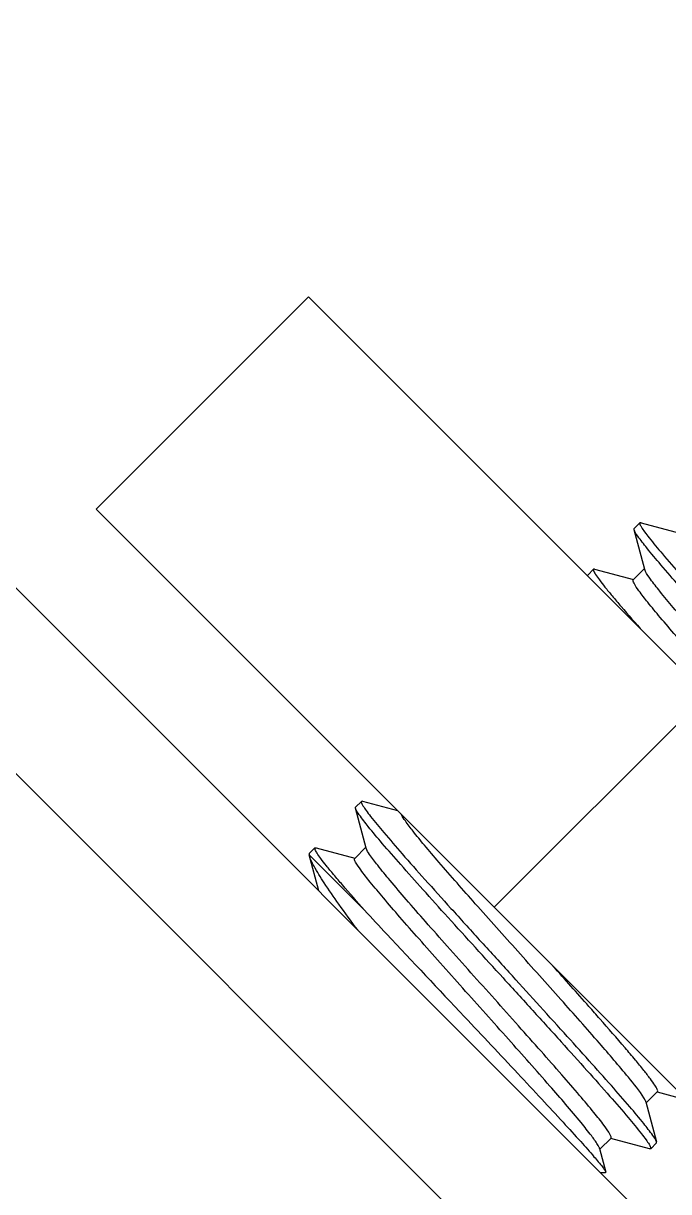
# Model space of a CAD drawing. Extents: x 1382187 to 1725648, y 860327 to 1571294.
# Drawn here: x 1529119.5 to 1529260.1, y 1236233.6 to 1236488.2 of the extents above; entities that cross this region are included whole.
import ezdxf

# ---------------------------------------------------------------- set-up
doc = ezdxf.new("R2010")
doc.units = 0
doc.header["$LTSCALE"] = 1000
doc.header["$MEASUREMENT"] = 0

msp = doc.modelspace()

# ---------------------------------------------------------------- linework, layer by layer
for p, q in [((1529320.42, 1236162.58), (1526743.15, 1238739.85)), ((1529300.18, 1236142.34), (1526722.91, 1238719.61)), ((1529135.38, 1236382.31), (1529181.64, 1236428.57)), ((1529527.66, 1236082.55), (1529181.64, 1236428.57)), ((1529424.54, 1236093.15), (1529135.38, 1236382.31)), ((1529252.61, 1236378.1), (1529253.87, 1236379.36)), ((1529254.11, 1236379.38), (1529253.87, 1236379.36)), ((1529254.11, 1236379.38), (1529262.56, 1236377.13)), ((1529252.59, 1236377.86), (1529252.61, 1236378.1)), ((1529254.92, 1236369.17), (1529252.59, 1236377.86)), ((1529242.49, 1236367.98), (1529243.75, 1236369.25)), ((1529243.99, 1236369.26), (1529243.75, 1236369.25)), ((1529243.99, 1236369.26), (1529252.44, 1236367.01)), ((1529252.41, 1236366.92), (1529254.87, 1236369.38)), ((1529242.47, 1236367.96), (1529242.49, 1236367.98)), ((1529222.12, 1236295.57), (1529268.38, 1236341.83)), ((1529191.89, 1236317.39), (1529193.15, 1236318.65)), ((1529193.39, 1236318.67), (1529193.15, 1236318.65)), ((1529193.39, 1236318.67), (1529201.06, 1236316.63)), ((1529191.87, 1236317.15), (1529191.89, 1236317.39)), ((1529194.21, 1236308.45), (1529191.87, 1236317.15)), ((1529181.77, 1236307.27), (1529183.03, 1236308.53)), ((1529183.03, 1236308.53), (1529183.28, 1236308.55)), ((1529183.28, 1236308.55), (1529191.72, 1236306.3)), ((1529191.7, 1236306.21), (1529194.15, 1236308.66)), ((1529181.77, 1236307.27), (1529181.76, 1236307.03)), ((1529183.88, 1236299.12), (1529181.76, 1236307.03)), ((1529193.84, 1236294.94), (1529181.76, 1236307.02)), ((1529257.69, 1236255.4), (1529255.24, 1236252.94)), ((1529264.12, 1236253.57), (1529257.67, 1236255.31)), ((1529255.18, 1236253.15), (1529257.5, 1236244.44)), ((1529247.57, 1236245.28), (1529245.12, 1236242.82)), ((1529255.98, 1236242.92), (1529247.55, 1236245.19)), ((1529257.48, 1236244.2), (1529257.5, 1236244.44)), ((1529245.06, 1236243.03), (1529246.44, 1236237.87)), ((1529256.22, 1236242.94), (1529257.48, 1236244.2)), ((1529245.25, 1236237.75), (1529246.38, 1236237.75)), ((1529246.44, 1236237.87), (1529246.38, 1236237.75))]:
    msp.add_line(p, q)
for points, knots in [([(1529253.87, 1236379.36), (1529253.79, 1236379.29), (1529253.93, 1236378.86), (1529254.28, 1236378.27), (1529254.97, 1236377.26), (1529256.46, 1236375.33), (1529259.09, 1236372.16), (1529263.05, 1236367.6), (1529267.93, 1236362.1), (1529273.55, 1236355.87), (1529279.66, 1236349.13), (1529283.88, 1236344.5), (1529286.03, 1236342.14)], [0, 0, 0, 0, 0.006599, 0.021625, 0.045782, 0.078989, 0.171386, 0.295462, 0.446515, 0.618786, 0.805663, 1, 1, 1, 1]), ([(1529284.77, 1236340.88), (1529280.76, 1236345.28), (1529274.91, 1236351.7), (1529267.47, 1236359.94), (1529262.69, 1236365.31), (1529258.72, 1236369.87), (1529255.65, 1236373.46), (1529253.75, 1236376), (1529252.73, 1236377.33), (1529252.59, 1236377.86)], [0, 0, 0, 0, 0.364379, 0.530793, 0.678892, 0.803588, 0.900607, 0.966702, 1, 1, 1, 1]), ([(1529243.75, 1236369.25), (1529243.66, 1236369.16), (1529243.86, 1236368.64), (1529244.28, 1236367.96), (1529245.14, 1236366.75), (1529246.35, 1236365.22), (1529247.93, 1236363.29), (1529250.68, 1236360.05), (1529252.94, 1236357.47), (1529254.55, 1236355.65)], [0, 0, 0, 0, 0.021666, 0.072748, 0.15515, 0.268368, 0.411224, 0.582145, 1, 1, 1, 1]), ([(1529304.88, 1236305.32), (1529303.59, 1236307.19), (1529299.81, 1236311.73), (1529293.01, 1236319.61), (1529284.36, 1236329.3), (1529276.52, 1236338.05), (1529270.23, 1236345.1), (1529265.84, 1236350.05), (1529261.88, 1236354.56), (1529258.5, 1236358.49), (1529255.8, 1236361.75), (1529253.88, 1236364.19), (1529252.79, 1236365.78), (1529252.39, 1236366.55), (1529252.35, 1236366.86), (1529252.41, 1236366.92)], [0, 0, 0, 0, 0.084185, 0.218091, 0.385276, 0.565061, 0.652706, 0.735182, 0.809919, 0.874592, 0.927202, 0.966148, 0.990336, 0.996808, 1, 1, 1, 1]), ([(1529308.29, 1236305.99), (1529308.35, 1236306.06), (1529308.3, 1236306.4), (1529307.85, 1236307.23), (1529306.64, 1236308.97), (1529304.53, 1236311.63), (1529301.56, 1236315.17), (1529297.88, 1236319.43), (1529293.6, 1236324.3), (1529288.89, 1236329.6), (1529282.23, 1236337.04), (1529274.14, 1236346.06), (1529266.52, 1236354.65), (1529261.35, 1236360.65), (1529258.46, 1236364.1), (1529256.43, 1236366.71), (1529255.39, 1236368.17), (1529255.08, 1236368.77)], [0, 0, 0, 0, 0.003356, 0.01031, 0.036397, 0.078361, 0.13488, 0.204056, 0.283529, 0.37058, 0.462223, 0.64665, 0.811707, 0.879769, 0.934974, 0.975469, 1, 1, 1, 1]), ([(1529193.15, 1236318.65), (1529193.08, 1236318.57), (1529193.21, 1236318.14), (1529193.56, 1236317.56), (1529194.26, 1236316.54), (1529195.75, 1236314.61), (1529198.38, 1236311.44), (1529202.33, 1236306.88), (1529207.22, 1236301.38), (1529212.83, 1236295.15), (1529218.95, 1236288.42), (1529223.17, 1236283.79), (1529225.32, 1236281.43)], [0, 0, 0, 0, 0.006599, 0.021626, 0.045784, 0.078991, 0.171389, 0.295469, 0.446524, 0.618793, 0.805664, 1, 1, 1, 1]), ([(1529224.06, 1236280.16), (1529220.04, 1236284.57), (1529214.19, 1236290.98), (1529206.76, 1236299.23), (1529201.97, 1236304.59), (1529198.01, 1236309.15), (1529194.94, 1236312.75), (1529193.03, 1236315.28), (1529192.02, 1236316.62), (1529191.87, 1236317.15)], [0, 0, 0, 0, 0.364385, 0.530801, 0.678898, 0.803593, 0.900611, 0.966703, 1, 1, 1, 1]), ([(1529254.75, 1236254.02), (1529253.77, 1236255.63), (1529250.49, 1236259.6), (1529244.44, 1236266.72), (1529236.34, 1236275.82), (1529227.3, 1236285.93), (1529218.39, 1236295.88), (1529211.6, 1236303.58), (1529207.1, 1236308.86), (1529204.64, 1236311.84), (1529202.96, 1236314.06), (1529202.11, 1236315.3), (1529201.88, 1236315.81)], [0, 0, 0, 0, 0.069491, 0.189091, 0.344864, 0.518441, 0.689316, 0.837304, 0.897101, 0.944984, 0.979576, 1, 1, 1, 1]), ([(1529193.84, 1236294.94), (1529192.23, 1236296.76), (1529189.97, 1236299.34), (1529187.21, 1236302.58), (1529185.63, 1236304.5), (1529184.43, 1236306.03), (1529183.56, 1236307.25), (1529183.14, 1236307.93), (1529182.95, 1236308.44), (1529183.03, 1236308.53)], [0, 0, 0, 0, 0.417873, 0.588778, 0.731623, 0.84485, 0.927253, 0.978335, 1, 1, 1, 1]), ([(1529247.57, 1236245.28), (1529247.64, 1236245.34), (1529247.58, 1236245.7), (1529247.11, 1236246.57), (1529245.83, 1236248.39), (1529243.61, 1236251.16), (1529240.51, 1236254.85), (1529236.66, 1236259.29), (1529232.21, 1236264.34), (1529227.33, 1236269.82), (1529220.51, 1236277.45), (1529213.73, 1236285), (1529207.31, 1236292.25), (1529203.14, 1236297.02), (1529199.66, 1236301.1), (1529196.95, 1236304.36), (1529195.23, 1236306.69), (1529194.34, 1236307.95), (1529194.21, 1236308.45)], [0, 0, 0, 0, 0.003453, 0.010691, 0.037881, 0.081592, 0.14037, 0.212138, 0.294327, 0.383985, 0.477885, 0.664851, 0.751185, 0.82854, 0.894141, 0.945652, 0.981282, 1, 1, 1, 1]), ([(1529192.35, 1236290.65), (1529190.96, 1236292.5), (1529188.47, 1236295.88), (1529185.26, 1236300.49), (1529183.05, 1236304.06), (1529181.99, 1236306.15), (1529181.76, 1236307.02)], [0, 0, 0, 0, 0.35475, 0.644699, 0.861172, 1, 1, 1, 1]), ([(1529244.66, 1236243.85), (1529244.25, 1236244.53), (1529243.07, 1236246.14), (1529239.63, 1236250.43), (1529233.58, 1236257.41), (1529224.95, 1236267.15), (1529216.95, 1236276.06), (1529210.44, 1236283.35), (1529205.86, 1236288.5), (1529201.71, 1236293.22), (1529198.16, 1236297.34), (1529195.3, 1236300.77), (1529193.27, 1236303.33), (1529192.11, 1236305.01), (1529191.68, 1236305.82), (1529191.64, 1236306.15), (1529191.7, 1236306.21)], [0, 0, 0, 0, 0.029015, 0.073193, 0.201046, 0.367057, 0.54952, 0.639452, 0.72454, 0.801975, 0.869211, 0.924044, 0.964704, 0.989971, 0.996717, 1, 1, 1, 1]), ([(1529193.84, 1236294.94), (1529195.45, 1236293.2), (1529202.69, 1236285.44), (1529209.97, 1236277.72), (1529215.61, 1236271.72)], [0, 0, 0, 0, 0.223731, 1, 1, 1, 1]), ([(1529245.17, 1236271.23), (1529244.37, 1236272.14), (1529240.97, 1236276), (1529237.54, 1236279.84), (1529234.92, 1236282.77)], [0, 0, 0, 0, 0.235512, 1, 1, 1, 1]), ([(1529224.06, 1236280.16), (1529226.21, 1236277.8), (1529230.43, 1236273.17), (1529236.54, 1236266.44), (1529242.16, 1236260.21), (1529247.04, 1236254.71), (1529251, 1236250.15), (1529253.63, 1236246.98), (1529255.12, 1236245.05), (1529255.81, 1236244.03), (1529256.16, 1236243.45), (1529256.3, 1236243.02), (1529256.22, 1236242.94)], [0, 0, 0, 0, 0.194338, 0.381212, 0.553481, 0.704536, 0.828613, 0.92101, 0.954219, 0.978374, 0.993402, 1, 1, 1, 1]), ([(1529257.5, 1236244.44), (1529257.36, 1236244.97), (1529256.35, 1236246.3), (1529254.44, 1236248.84), (1529251.37, 1236252.43), (1529247.41, 1236256.99), (1529242.62, 1236262.36), (1529235.18, 1236270.6), (1529229.33, 1236277.02), (1529225.32, 1236281.43)], [0, 0, 0, 0, 0.033241, 0.099295, 0.196291, 0.32098, 0.469094, 0.635539, 1, 1, 1, 1]), ([(1529215.61, 1236271.72), (1529219.49, 1236267.6), (1529225.13, 1236261.62), (1529232.3, 1236253.94), (1529236.87, 1236249), (1529240.68, 1236244.83), (1529243.54, 1236241.59), (1529245.32, 1236239.53), (1529246.15, 1236238.39), (1529246.4, 1236238.02), (1529246.44, 1236237.87)], [0, 0, 0, 0, 0.37043, 0.538559, 0.687482, 0.812003, 0.90768, 0.97105, 0.98988, 1, 1, 1, 1]), ([(1529257.69, 1236255.4), (1529257.8, 1236255.5), (1529257.56, 1236256.11), (1529257.06, 1236256.93), (1529256.04, 1236258.36), (1529254.62, 1236260.17), (1529252.77, 1236262.43), (1529249.6, 1236266.18), (1529247.01, 1236269.15), (1529245.17, 1236271.23)], [0, 0, 0, 0, 0.022206, 0.074532, 0.158683, 0.27372, 0.417905, 0.588944, 1, 1, 1, 1]), ([(1529255.18, 1236253.15), (1529255.17, 1236253.21), (1529255.06, 1236253.51), (1529254.89, 1236253.79), (1529254.75, 1236254.02)], [0, 0, 0, 0, 0.181527, 1, 1, 1, 1]), ([(1529245.06, 1236243.03), (1529245.05, 1236243.09), (1529244.95, 1236243.37), (1529244.79, 1236243.64), (1529244.66, 1236243.85)], [0, 0, 0, 0, 0.183551, 1, 1, 1, 1]), ([(1529256.22, 1236242.94), (1529256.2, 1236242.92), (1529256.11, 1236242.89), (1529256.03, 1236242.91), (1529255.98, 1236242.92)], [0, 0, 0, 0, 0.398964, 1, 1, 1, 1])]:
    msp.add_open_spline(points, degree=3, knots=knots)
msp.add_open_spline([(1529255.08, 1236368.77), (1529255.02, 1236368.9), (1529254.96, 1236369.03), (1529254.92, 1236369.17)], degree=3)

doc.saveas('drawing.dxf')
